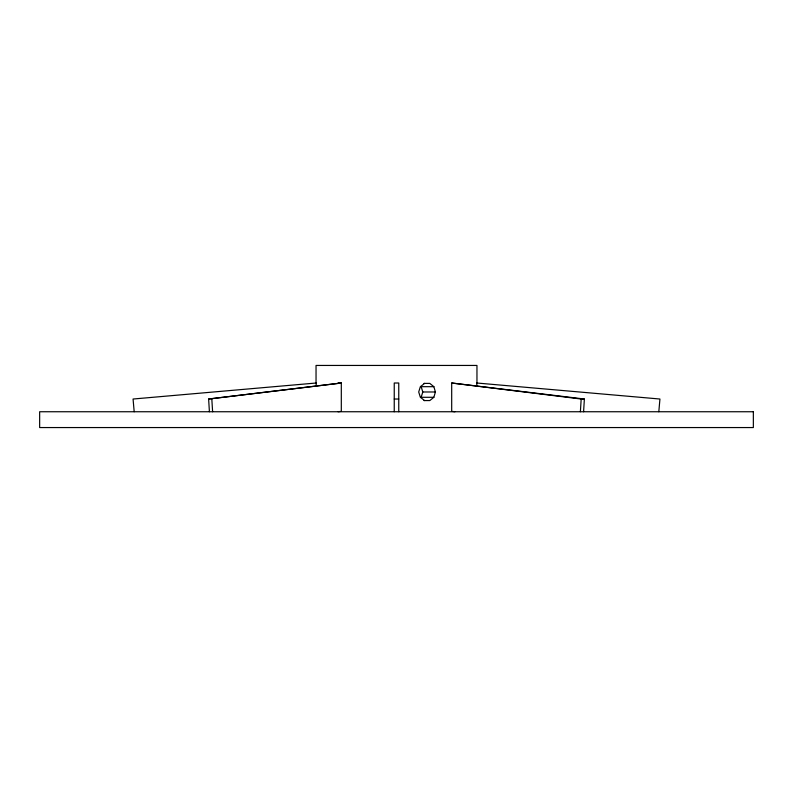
<?xml version="1.0" encoding="UTF-8"?>
<svg xmlns="http://www.w3.org/2000/svg" width="793" height="793" viewBox="0 0 793 793"><rect width="100%" height="100%" fill="white"/><g stroke="black" fill="none" stroke-linecap="round" stroke-linejoin="round"><path stroke-width="1.19" d="M580.387 411.745L581.18 399.028L584.372 399.028L583.589 411.745M658.814 411.745L659.935 399.028L476.811 383.009L476.811 385.467M423.987 400.574L429.796 400.574L433.86 397.293L435.407 391.98L433.86 386.677L429.796 383.396L423.987 383.396M433.86 386.677L421.182 386.677L422.778 391.98L421.182 397.293L433.86 397.293M424.642 383.396L420.359 386.677L418.714 391.98L420.359 397.293L424.642 400.574M209.411 411.745L208.628 399.028L341.307 383.009L341.307 411.349L338.086 411.745M208.628 399.028L341.307 383.009L338.115 383.009M422.778 391.98L435.407 391.98M394.24 399.028L398.76 399.028M454.914 411.745L451.693 411.349L451.693 383.009L584.372 399.028M451.693 383.009L581.18 399.028M134.186 411.745L133.065 399.028L316.189 383.009L316.189 385.467M211.82 399.028L212.613 411.745M476.96 383.019L476.96 365.444L316.04 365.444L316.04 383.019M398.76 411.745L398.76 383.009L394.24 383.009L394.24 411.745M753.35 411.745L39.65 411.745L39.65 427.556L753.35 427.556L753.35 411.745"/></g></svg>
